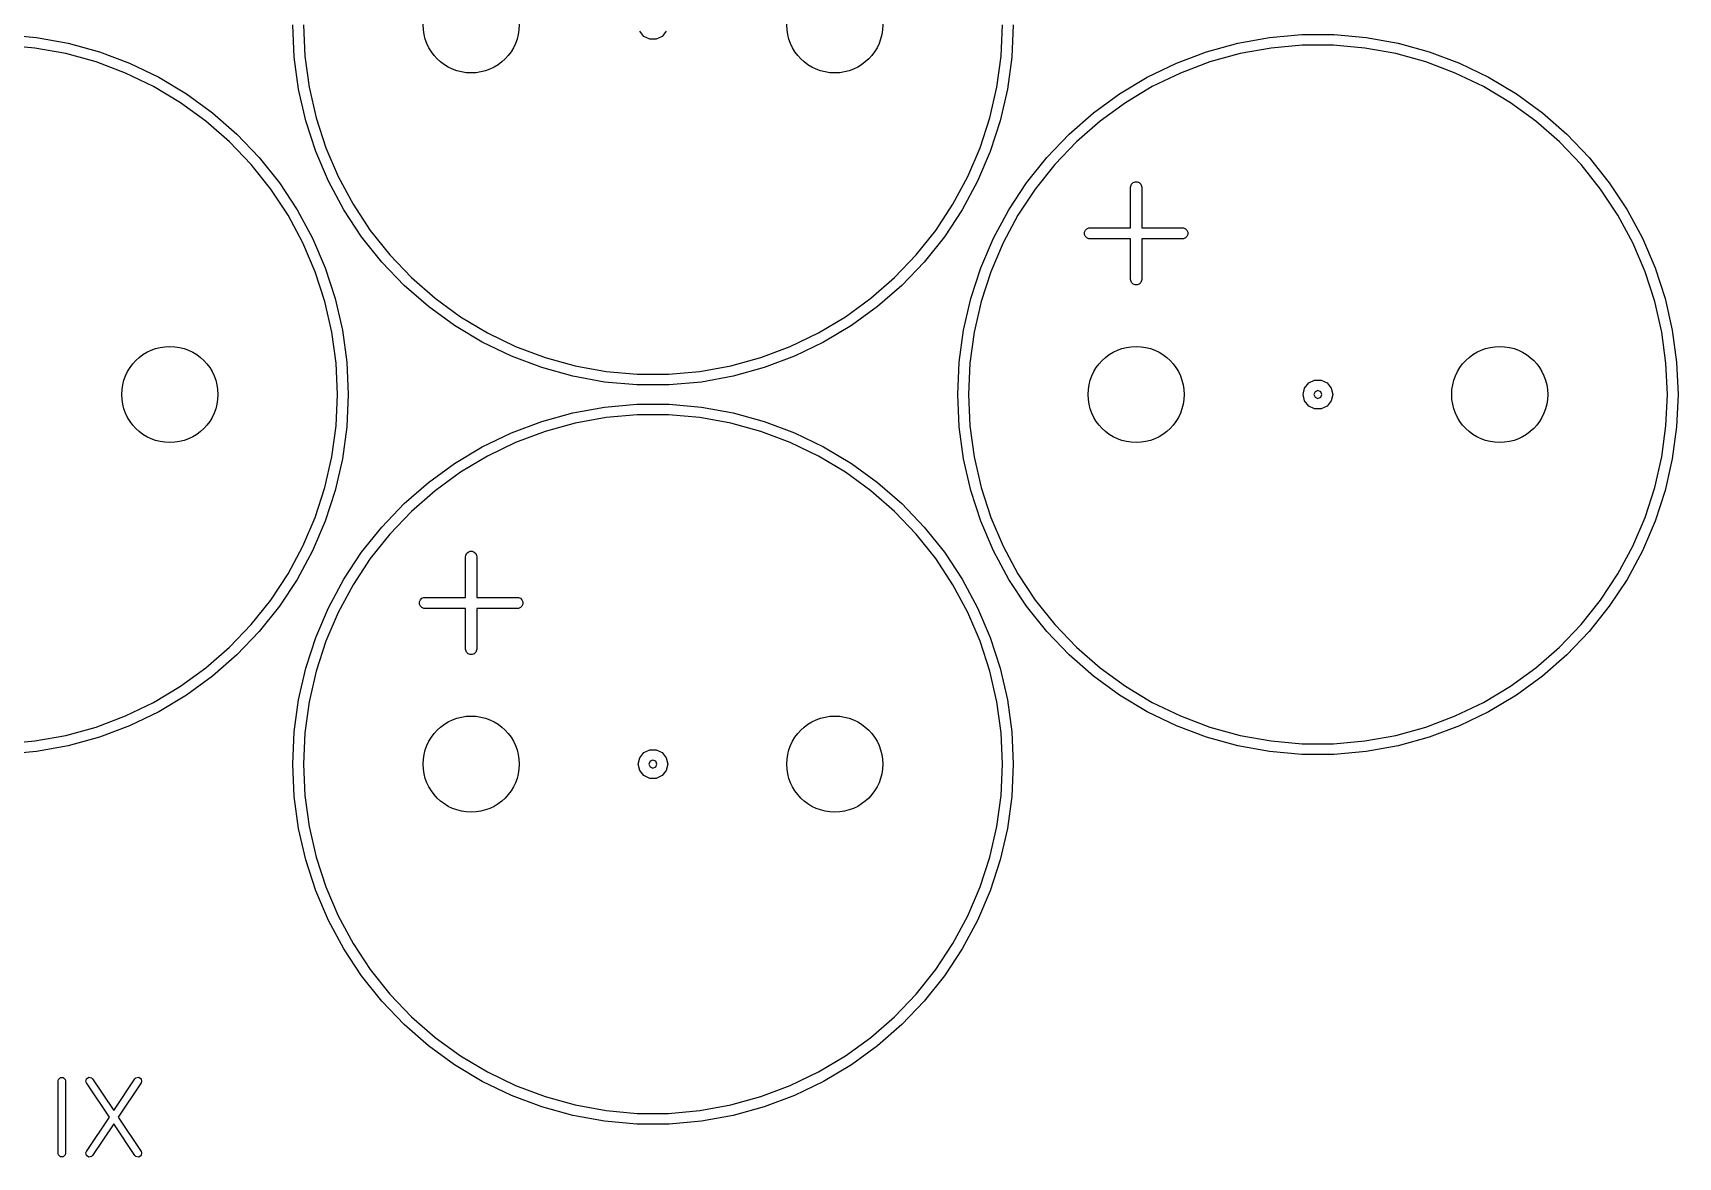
# Model space of a CAD drawing. Extents: x 0.11 to 3.93, y 0.1 to 4.17.
# Drawn here: x 3.033 to 3.924, y 2.964 to 3.572 of the extents above; entities that cross this region are included whole.
import ezdxf

# ---------------------------------------------------------------- set-up
doc = ezdxf.new("R2010")
doc.units = 0
doc.header["$MEASUREMENT"] = 0
doc.layers.add('BLACK', color=7, linetype='CONTINUOUS')

msp = doc.modelspace()

# ---------------------------------------------------------------- linework, layer by layer
at = {"layer": 'BLACK', "linetype": 'CONTINUOUS'}
for p, q in [((3.17492, 3.5589), (3.17413, 3.57638)), ((3.17994, 3.57638), (3.1807, 3.55942)), ((3.36415, 3.57012), (3.36193, 3.57291)), ((3.37634, 3.57291), (3.37412, 3.57012)), ((3.55756, 3.55942), (3.55832, 3.57638)), ((3.56413, 3.57638), (3.56335, 3.5589)), ((3.03453, 3.56386), (3.01762, 3.56538)), ((3.01788, 3.57118), (3.03531, 3.56961)), ((3.05123, 3.56083), (3.03453, 3.56386)), ((3.03531, 3.56961), (3.05253, 3.56649)), ((3.05253, 3.56649), (3.06939, 3.56183)), ((3.36735, 3.56858), (3.36415, 3.57012)), ((3.37091, 3.56858), (3.36735, 3.56858)), ((3.37412, 3.57012), (3.37091, 3.56858)), ((3.66888, 3.56183), (3.68574, 3.56649)), ((3.68574, 3.56649), (3.70296, 3.56961)), ((3.70374, 3.56386), (3.68703, 3.56083)), ((3.70296, 3.56961), (3.72039, 3.57118)), ((3.72065, 3.56538), (3.70374, 3.56386)), ((3.72039, 3.57118), (3.73788, 3.57118)), ((3.73762, 3.56538), (3.72065, 3.56538)), ((3.75453, 3.56386), (3.73762, 3.56538)), ((3.73788, 3.57118), (3.75531, 3.56961)), ((3.77123, 3.56083), (3.75453, 3.56386)), ((3.75531, 3.56961), (3.77253, 3.56649)), ((3.77253, 3.56649), (3.78939, 3.56183)), ((3.0676, 3.55631), (3.05123, 3.56083)), ((3.08349, 3.55034), (3.0676, 3.55631)), ((3.06939, 3.56183), (3.08577, 3.55569)), ((3.08577, 3.55569), (3.10154, 3.54809)), ((3.17727, 3.54156), (3.17492, 3.5589)), ((3.1807, 3.55942), (3.18298, 3.5426)), ((3.55528, 3.5426), (3.55756, 3.55942)), ((3.56335, 3.5589), (3.561, 3.54156)), ((3.63673, 3.54809), (3.65249, 3.55569)), ((3.65249, 3.55569), (3.66888, 3.56183)), ((3.67067, 3.55631), (3.65478, 3.55034)), ((3.68703, 3.56083), (3.67067, 3.55631)), ((3.7876, 3.55631), (3.77123, 3.56083)), ((3.80349, 3.55034), (3.7876, 3.55631)), ((3.78939, 3.56183), (3.80577, 3.55569)), ((3.80577, 3.55569), (3.82154, 3.54809)), ((3.09879, 3.54298), (3.08349, 3.55034)), ((3.10154, 3.54809), (3.11656, 3.53912)), ((3.62171, 3.53912), (3.63673, 3.54809)), ((3.65478, 3.55034), (3.63948, 3.54298)), ((3.81879, 3.54298), (3.80349, 3.55034)), ((3.82154, 3.54809), (3.83656, 3.53912)), ((3.11336, 3.53427), (3.09879, 3.54298)), ((3.11656, 3.53912), (3.13071, 3.52884)), ((3.18116, 3.5245), (3.17727, 3.54156)), ((3.18298, 3.5426), (3.18676, 3.52605)), ((3.55151, 3.52605), (3.55528, 3.5426)), ((3.561, 3.54156), (3.55711, 3.5245)), ((3.60755, 3.52884), (3.62171, 3.53912)), ((3.63948, 3.54298), (3.62491, 3.53427)), ((3.83336, 3.53427), (3.81879, 3.54298)), ((3.83656, 3.53912), (3.85071, 3.52884)), ((3.12709, 3.52429), (3.11336, 3.53427)), ((3.13071, 3.52884), (3.14389, 3.51732)), ((3.59438, 3.51732), (3.60755, 3.52884)), ((3.62491, 3.53427), (3.61118, 3.52429)), ((3.84709, 3.52429), (3.83336, 3.53427)), ((3.85071, 3.52884), (3.86389, 3.51732)), ((3.13988, 3.51312), (3.12709, 3.52429)), ((3.18657, 3.50786), (3.18116, 3.5245)), ((3.18676, 3.52605), (3.19201, 3.5099)), ((3.54626, 3.5099), (3.55151, 3.52605)), ((3.55711, 3.5245), (3.5517, 3.50786)), ((3.61118, 3.52429), (3.59839, 3.51312)), ((3.85988, 3.51312), (3.84709, 3.52429)), ((3.15161, 3.50085), (3.13988, 3.51312)), ((3.14389, 3.51732), (3.15598, 3.50468)), ((3.19201, 3.5099), (3.19868, 3.49429)), ((3.53959, 3.49429), (3.54626, 3.5099)), ((3.58228, 3.50468), (3.59438, 3.51732)), ((3.59839, 3.51312), (3.58666, 3.50085)), ((3.87161, 3.50085), (3.85988, 3.51312)), ((3.86389, 3.51732), (3.87598, 3.50468)), ((3.16219, 3.48758), (3.15161, 3.50085)), ((3.15598, 3.50468), (3.16689, 3.491)), ((3.19344, 3.49177), (3.18657, 3.50786)), ((3.5517, 3.50786), (3.54482, 3.49177)), ((3.57138, 3.491), (3.58228, 3.50468)), ((3.58666, 3.50085), (3.57608, 3.48758)), ((3.88219, 3.48758), (3.87161, 3.50085)), ((3.87598, 3.50468), (3.88689, 3.491)), ((3.20174, 3.47636), (3.19344, 3.49177)), ((3.19868, 3.49429), (3.20672, 3.47934)), ((3.53154, 3.47934), (3.53959, 3.49429)), ((3.54482, 3.49177), (3.53653, 3.47636)), ((3.17154, 3.47341), (3.16219, 3.48758)), ((3.16689, 3.491), (3.17653, 3.47639)), ((3.56174, 3.47639), (3.57138, 3.491)), ((3.57608, 3.48758), (3.56672, 3.47341)), ((3.62771, 3.48858), (3.62777, 3.48917)), ((3.62771, 3.46658), (3.62771, 3.48858)), ((3.62777, 3.48917), (3.62821, 3.49025)), ((3.62821, 3.49025), (3.62904, 3.49108)), ((3.62904, 3.49108), (3.63012, 3.49153)), ((3.63012, 3.49153), (3.63129, 3.49153)), ((3.63129, 3.49153), (3.63238, 3.49108)), ((3.63238, 3.49108), (3.6332, 3.49025)), ((3.6332, 3.49025), (3.63365, 3.48917)), ((3.63365, 3.48917), (3.63371, 3.48858)), ((3.63371, 3.48858), (3.63371, 3.46658)), ((3.89154, 3.47341), (3.88219, 3.48758)), ((3.88689, 3.491), (3.89653, 3.47639)), ((3.17653, 3.47639), (3.18482, 3.46099)), ((3.21138, 3.46176), (3.20174, 3.47636)), ((3.20672, 3.47934), (3.21608, 3.46517)), ((3.52219, 3.46517), (3.53154, 3.47934)), ((3.53653, 3.47636), (3.52689, 3.46176)), ((3.55344, 3.46099), (3.56174, 3.47639)), ((3.89653, 3.47639), (3.90482, 3.46099)), ((3.17959, 3.45846), (3.17154, 3.47341)), ((3.21608, 3.46517), (3.22666, 3.4519)), ((3.51161, 3.4519), (3.52219, 3.46517)), ((3.56672, 3.47341), (3.55868, 3.45846)), ((3.60277, 3.46417), (3.60321, 3.46525)), ((3.60321, 3.46525), (3.60404, 3.46608)), ((3.60404, 3.46608), (3.60512, 3.46653)), ((3.60512, 3.46653), (3.60571, 3.46658)), ((3.60571, 3.46658), (3.62771, 3.46658)), ((3.63371, 3.46658), (3.65571, 3.46658)), ((3.65571, 3.46658), (3.65629, 3.46653)), ((3.65629, 3.46653), (3.65738, 3.46608)), ((3.65738, 3.46608), (3.6582, 3.46525)), ((3.6582, 3.46525), (3.65865, 3.46417)), ((3.89959, 3.45846), (3.89154, 3.47341)), ((3.18626, 3.44285), (3.17959, 3.45846)), ((3.18482, 3.46099), (3.1917, 3.4449)), ((3.22228, 3.44808), (3.21138, 3.46176)), ((3.52689, 3.46176), (3.51598, 3.44808)), ((3.54657, 3.4449), (3.55344, 3.46099)), ((3.55868, 3.45846), (3.55201, 3.44285)), ((3.60277, 3.463), (3.60277, 3.46417)), ((3.60321, 3.46192), (3.60277, 3.463)), ((3.60404, 3.46109), (3.60321, 3.46192)), ((3.60512, 3.46064), (3.60404, 3.46109)), ((3.60571, 3.46058), (3.60512, 3.46064)), ((3.62771, 3.46058), (3.60571, 3.46058)), ((3.62771, 3.43858), (3.62771, 3.46058)), ((3.65571, 3.46058), (3.63371, 3.46058)), ((3.63371, 3.46058), (3.63371, 3.43858)), ((3.65629, 3.46064), (3.65571, 3.46058)), ((3.65738, 3.46109), (3.65629, 3.46064)), ((3.6582, 3.46192), (3.65738, 3.46109)), ((3.65865, 3.463), (3.6582, 3.46192)), ((3.65865, 3.46417), (3.65865, 3.463)), ((3.90626, 3.44285), (3.89959, 3.45846)), ((3.90482, 3.46099), (3.9117, 3.4449)), ((3.23438, 3.43543), (3.22228, 3.44808)), ((3.22666, 3.4519), (3.23839, 3.43963)), ((3.49988, 3.43963), (3.51161, 3.4519)), ((3.51598, 3.44808), (3.50389, 3.43543)), ((3.19151, 3.42671), (3.18626, 3.44285)), ((3.1917, 3.4449), (3.19711, 3.42826)), ((3.23839, 3.43963), (3.25118, 3.42846)), ((3.48709, 3.42846), (3.49988, 3.43963)), ((3.54116, 3.42826), (3.54657, 3.4449)), ((3.55201, 3.44285), (3.54676, 3.42671)), ((3.62777, 3.438), (3.62771, 3.43858)), ((3.63371, 3.43858), (3.63365, 3.438)), ((3.91151, 3.42671), (3.90626, 3.44285)), ((3.9117, 3.4449), (3.91711, 3.42826)), ((3.24755, 3.42392), (3.23438, 3.43543)), ((3.50389, 3.43543), (3.49071, 3.42392)), ((3.62821, 3.43692), (3.62777, 3.438)), ((3.62904, 3.43609), (3.62821, 3.43692)), ((3.63012, 3.43564), (3.62904, 3.43609)), ((3.63129, 3.43564), (3.63012, 3.43564)), ((3.63238, 3.43609), (3.63129, 3.43564)), ((3.6332, 3.43692), (3.63238, 3.43609)), ((3.63365, 3.438), (3.6332, 3.43692)), ((3.19528, 3.41016), (3.19151, 3.42671)), ((3.19711, 3.42826), (3.201, 3.4112)), ((3.26171, 3.41364), (3.24755, 3.42392)), ((3.25118, 3.42846), (3.26491, 3.41848)), ((3.47336, 3.41848), (3.48709, 3.42846)), ((3.49071, 3.42392), (3.47656, 3.41364)), ((3.53727, 3.4112), (3.54116, 3.42826)), ((3.54676, 3.42671), (3.54298, 3.41016)), ((3.91528, 3.41016), (3.91151, 3.42671)), ((3.91711, 3.42826), (3.921, 3.4112)), ((3.27673, 3.40466), (3.26171, 3.41364)), ((3.26491, 3.41848), (3.27948, 3.40978)), ((3.45879, 3.40978), (3.47336, 3.41848)), ((3.47656, 3.41364), (3.46154, 3.40466)), ((3.19756, 3.39334), (3.19528, 3.41016)), ((3.201, 3.4112), (3.20335, 3.39386)), ((3.29249, 3.39707), (3.27673, 3.40466)), ((3.27948, 3.40978), (3.29478, 3.40241)), ((3.44349, 3.40241), (3.45879, 3.40978)), ((3.46154, 3.40466), (3.44577, 3.39707)), ((3.53492, 3.39386), (3.53727, 3.4112)), ((3.54298, 3.41016), (3.5407, 3.39334)), ((3.91756, 3.39334), (3.91528, 3.41016)), ((3.921, 3.4112), (3.92335, 3.39386)), ((3.20335, 3.39386), (3.20413, 3.37638)), ((3.30888, 3.39092), (3.29249, 3.39707)), ((3.29478, 3.40241), (3.31067, 3.39645)), ((3.31067, 3.39645), (3.32703, 3.39193)), ((3.41123, 3.39193), (3.4276, 3.39645)), ((3.4276, 3.39645), (3.44349, 3.40241)), ((3.44577, 3.39707), (3.42939, 3.39092)), ((3.53413, 3.37638), (3.53492, 3.39386)), ((3.92335, 3.39386), (3.92413, 3.37638)), ((3.19832, 3.37638), (3.19756, 3.39334)), ((3.32574, 3.38627), (3.30888, 3.39092)), ((3.34296, 3.38314), (3.32574, 3.38627)), ((3.32703, 3.39193), (3.34374, 3.3889)), ((3.34374, 3.3889), (3.36065, 3.38738)), ((3.36065, 3.38738), (3.37762, 3.38738)), ((3.37762, 3.38738), (3.39453, 3.3889)), ((3.39453, 3.3889), (3.41123, 3.39193)), ((3.41253, 3.38627), (3.39531, 3.38314)), ((3.42939, 3.39092), (3.41253, 3.38627)), ((3.5407, 3.39334), (3.53994, 3.37638)), ((3.91832, 3.37638), (3.91756, 3.39334)), ((3.19756, 3.35942), (3.19832, 3.37638)), ((3.20413, 3.37638), (3.20335, 3.3589)), ((3.36039, 3.38157), (3.34296, 3.38314)), ((3.37788, 3.38157), (3.36039, 3.38157)), ((3.39531, 3.38314), (3.37788, 3.38157)), ((3.53492, 3.3589), (3.53413, 3.37638)), ((3.53994, 3.37638), (3.5407, 3.35942)), ((3.72113, 3.37638), (3.72193, 3.37985)), ((3.72193, 3.37291), (3.72113, 3.37638)), ((3.72193, 3.37985), (3.72415, 3.38263)), ((3.72415, 3.38263), (3.72735, 3.38418)), ((3.7276, 3.37791), (3.72697, 3.37638)), ((3.72697, 3.37638), (3.7276, 3.37485)), ((3.72735, 3.38418), (3.73091, 3.38418)), ((3.72913, 3.37854), (3.7276, 3.37791)), ((3.73066, 3.37791), (3.72913, 3.37854)), ((3.7313, 3.37638), (3.73066, 3.37791)), ((3.73066, 3.37485), (3.7313, 3.37638)), ((3.73091, 3.38418), (3.73412, 3.38263)), ((3.73412, 3.38263), (3.73634, 3.37985)), ((3.73634, 3.37985), (3.73713, 3.37638)), ((3.73713, 3.37638), (3.73634, 3.37291)), ((3.91756, 3.35942), (3.91832, 3.37638)), ((3.92413, 3.37638), (3.92335, 3.3589)), ((3.32574, 3.36649), (3.34296, 3.36961)), ((3.34296, 3.36961), (3.36039, 3.37118)), ((3.36039, 3.37118), (3.37788, 3.37118)), ((3.37788, 3.37118), (3.39531, 3.36961)), ((3.39531, 3.36961), (3.41253, 3.36649)), ((3.72415, 3.37012), (3.72193, 3.37291)), ((3.72735, 3.36858), (3.72415, 3.37012)), ((3.73091, 3.36858), (3.72735, 3.36858)), ((3.7276, 3.37485), (3.72913, 3.37421)), ((3.72913, 3.37421), (3.73066, 3.37485)), ((3.73412, 3.37012), (3.73091, 3.36858)), ((3.73634, 3.37291), (3.73412, 3.37012)), ((3.19528, 3.3426), (3.19756, 3.35942)), ((3.20335, 3.3589), (3.201, 3.34156)), ((3.29249, 3.35569), (3.30888, 3.36183)), ((3.30888, 3.36183), (3.32574, 3.36649)), ((3.32703, 3.36083), (3.31067, 3.35631)), ((3.34374, 3.36386), (3.32703, 3.36083)), ((3.36065, 3.36538), (3.34374, 3.36386)), ((3.37762, 3.36538), (3.36065, 3.36538)), ((3.39453, 3.36386), (3.37762, 3.36538)), ((3.41123, 3.36083), (3.39453, 3.36386)), ((3.4276, 3.35631), (3.41123, 3.36083)), ((3.41253, 3.36649), (3.42939, 3.36183)), ((3.42939, 3.36183), (3.44577, 3.35569)), ((3.53727, 3.34156), (3.53492, 3.3589)), ((3.5407, 3.35942), (3.54298, 3.3426)), ((3.91528, 3.3426), (3.91756, 3.35942)), ((3.92335, 3.3589), (3.921, 3.34156)), ((3.27673, 3.34809), (3.29249, 3.35569)), ((3.29478, 3.35034), (3.27948, 3.34298)), ((3.31067, 3.35631), (3.29478, 3.35034)), ((3.44349, 3.35034), (3.4276, 3.35631)), ((3.45879, 3.34298), (3.44349, 3.35034)), ((3.44577, 3.35569), (3.46154, 3.34809)), ((3.19151, 3.32605), (3.19528, 3.3426)), ((3.201, 3.34156), (3.19711, 3.3245)), ((3.26171, 3.33912), (3.27673, 3.34809)), ((3.27948, 3.34298), (3.26491, 3.33427)), ((3.47336, 3.33427), (3.45879, 3.34298)), ((3.46154, 3.34809), (3.47656, 3.33912)), ((3.54116, 3.3245), (3.53727, 3.34156)), ((3.54298, 3.3426), (3.54676, 3.32605)), ((3.91151, 3.32605), (3.91528, 3.3426)), ((3.921, 3.34156), (3.91711, 3.3245)), ((3.24755, 3.32884), (3.26171, 3.33912)), ((3.26491, 3.33427), (3.25118, 3.32429)), ((3.48709, 3.32429), (3.47336, 3.33427)), ((3.47656, 3.33912), (3.49071, 3.32884)), ((3.18626, 3.3099), (3.19151, 3.32605)), ((3.19711, 3.3245), (3.1917, 3.30786)), ((3.23438, 3.31732), (3.24755, 3.32884)), ((3.25118, 3.32429), (3.23839, 3.31312)), ((3.49988, 3.31312), (3.48709, 3.32429)), ((3.49071, 3.32884), (3.50389, 3.31732)), ((3.54657, 3.30786), (3.54116, 3.3245)), ((3.54676, 3.32605), (3.55201, 3.3099)), ((3.90626, 3.3099), (3.91151, 3.32605)), ((3.91711, 3.3245), (3.9117, 3.30786)), ((3.22228, 3.30468), (3.23438, 3.31732)), ((3.50389, 3.31732), (3.51598, 3.30468)), ((3.17959, 3.29429), (3.18626, 3.3099)), ((3.1917, 3.30786), (3.18482, 3.29177)), ((3.21138, 3.291), (3.22228, 3.30468)), ((3.23839, 3.31312), (3.22666, 3.30085)), ((3.51161, 3.30085), (3.49988, 3.31312)), ((3.51598, 3.30468), (3.52689, 3.291)), ((3.55344, 3.29177), (3.54657, 3.30786)), ((3.55201, 3.3099), (3.55868, 3.29429)), ((3.89959, 3.29429), (3.90626, 3.3099)), ((3.9117, 3.30786), (3.90482, 3.29177)), ((3.22666, 3.30085), (3.21608, 3.28758)), ((3.52219, 3.28758), (3.51161, 3.30085)), ((3.17154, 3.27934), (3.17959, 3.29429)), ((3.18482, 3.29177), (3.17653, 3.27636)), ((3.20174, 3.27639), (3.21138, 3.291)), ((3.21608, 3.28758), (3.20672, 3.27341)), ((3.26771, 3.28858), (3.26777, 3.28917)), ((3.26771, 3.26658), (3.26771, 3.28858)), ((3.26777, 3.28917), (3.26821, 3.29025)), ((3.26821, 3.29025), (3.26904, 3.29108)), ((3.26904, 3.29108), (3.27012, 3.29153)), ((3.27012, 3.29153), (3.27129, 3.29153)), ((3.27129, 3.29153), (3.27238, 3.29108)), ((3.27238, 3.29108), (3.2732, 3.29025)), ((3.2732, 3.29025), (3.27365, 3.28917)), ((3.27365, 3.28917), (3.27371, 3.28858)), ((3.27371, 3.28858), (3.27371, 3.26658)), ((3.53154, 3.27341), (3.52219, 3.28758)), ((3.52689, 3.291), (3.53653, 3.27639)), ((3.56174, 3.27636), (3.55344, 3.29177)), ((3.55868, 3.29429), (3.56672, 3.27934)), ((3.89154, 3.27934), (3.89959, 3.29429)), ((3.90482, 3.29177), (3.89653, 3.27636)), ((3.16219, 3.26517), (3.17154, 3.27934)), ((3.56672, 3.27934), (3.57608, 3.26517)), ((3.88219, 3.26517), (3.89154, 3.27934)), ((3.17653, 3.27636), (3.16689, 3.26176)), ((3.19344, 3.26099), (3.20174, 3.27639)), ((3.20672, 3.27341), (3.19868, 3.25846)), ((3.53959, 3.25846), (3.53154, 3.27341)), ((3.53653, 3.27639), (3.54482, 3.26099)), ((3.57138, 3.26176), (3.56174, 3.27636)), ((3.89653, 3.27636), (3.88689, 3.26176)), ((3.15161, 3.2519), (3.16219, 3.26517)), ((3.16689, 3.26176), (3.15598, 3.24808)), ((3.18657, 3.2449), (3.19344, 3.26099)), ((3.24277, 3.26417), (3.24321, 3.26525)), ((3.24277, 3.263), (3.24277, 3.26417)), ((3.24321, 3.26192), (3.24277, 3.263)), ((3.24321, 3.26525), (3.24404, 3.26608)), ((3.24404, 3.26109), (3.24321, 3.26192)), ((3.24404, 3.26608), (3.24512, 3.26653)), ((3.24512, 3.26064), (3.24404, 3.26109)), ((3.24512, 3.26653), (3.24571, 3.26658)), ((3.24571, 3.26058), (3.24512, 3.26064)), ((3.24571, 3.26658), (3.26771, 3.26658)), ((3.26771, 3.26058), (3.24571, 3.26058)), ((3.26771, 3.23858), (3.26771, 3.26058)), ((3.27371, 3.26658), (3.29571, 3.26658)), ((3.29571, 3.26058), (3.27371, 3.26058)), ((3.27371, 3.26058), (3.27371, 3.23858)), ((3.29571, 3.26658), (3.29629, 3.26653)), ((3.29629, 3.26064), (3.29571, 3.26058)), ((3.29629, 3.26653), (3.29738, 3.26608)), ((3.29738, 3.26109), (3.29629, 3.26064)), ((3.29738, 3.26608), (3.2982, 3.26525)), ((3.2982, 3.26192), (3.29738, 3.26109)), ((3.2982, 3.26525), (3.29865, 3.26417)), ((3.29865, 3.263), (3.2982, 3.26192)), ((3.29865, 3.26417), (3.29865, 3.263)), ((3.54482, 3.26099), (3.5517, 3.2449)), ((3.58228, 3.24808), (3.57138, 3.26176)), ((3.57608, 3.26517), (3.58666, 3.2519)), ((3.87161, 3.2519), (3.88219, 3.26517)), ((3.88689, 3.26176), (3.87598, 3.24808)), ((3.13988, 3.23963), (3.15161, 3.2519)), ((3.19868, 3.25846), (3.19201, 3.24285)), ((3.54626, 3.24285), (3.53959, 3.25846)), ((3.58666, 3.2519), (3.59839, 3.23963)), ((3.85988, 3.23963), (3.87161, 3.2519)), ((3.15598, 3.24808), (3.14389, 3.23543)), ((3.18116, 3.22826), (3.18657, 3.2449)), ((3.19201, 3.24285), (3.18676, 3.22671)), ((3.55151, 3.22671), (3.54626, 3.24285)), ((3.5517, 3.2449), (3.55711, 3.22826)), ((3.59438, 3.23543), (3.58228, 3.24808)), ((3.87598, 3.24808), (3.86389, 3.23543)), ((3.12709, 3.22846), (3.13988, 3.23963)), ((3.14389, 3.23543), (3.13071, 3.22392)), ((3.26777, 3.238), (3.26771, 3.23858)), ((3.26821, 3.23692), (3.26777, 3.238)), ((3.26904, 3.23609), (3.26821, 3.23692)), ((3.27012, 3.23564), (3.26904, 3.23609)), ((3.27129, 3.23564), (3.27012, 3.23564)), ((3.27238, 3.23609), (3.27129, 3.23564)), ((3.2732, 3.23692), (3.27238, 3.23609)), ((3.27365, 3.238), (3.2732, 3.23692)), ((3.27371, 3.23858), (3.27365, 3.238)), ((3.60755, 3.22392), (3.59438, 3.23543)), ((3.59839, 3.23963), (3.61118, 3.22846)), ((3.84709, 3.22846), (3.85988, 3.23963)), ((3.86389, 3.23543), (3.85071, 3.22392)), ((3.11336, 3.21848), (3.12709, 3.22846)), ((3.17727, 3.2112), (3.18116, 3.22826)), ((3.18676, 3.22671), (3.18298, 3.21016)), ((3.55528, 3.21016), (3.55151, 3.22671)), ((3.55711, 3.22826), (3.561, 3.2112)), ((3.61118, 3.22846), (3.62491, 3.21848)), ((3.83336, 3.21848), (3.84709, 3.22846)), ((3.09879, 3.20978), (3.11336, 3.21848)), ((3.13071, 3.22392), (3.11656, 3.21364)), ((3.62171, 3.21364), (3.60755, 3.22392)), ((3.62491, 3.21848), (3.63948, 3.20978)), ((3.81879, 3.20978), (3.83336, 3.21848)), ((3.85071, 3.22392), (3.83656, 3.21364)), ((3.08349, 3.20241), (3.09879, 3.20978)), ((3.11656, 3.21364), (3.10154, 3.20466)), ((3.17492, 3.19386), (3.17727, 3.2112)), ((3.18298, 3.21016), (3.1807, 3.19334)), ((3.55756, 3.19334), (3.55528, 3.21016)), ((3.561, 3.2112), (3.56335, 3.19386)), ((3.63673, 3.20466), (3.62171, 3.21364)), ((3.63948, 3.20978), (3.65478, 3.20241)), ((3.80349, 3.20241), (3.81879, 3.20978)), ((3.83656, 3.21364), (3.82154, 3.20466)), ((3.0676, 3.19645), (3.08349, 3.20241)), ((3.10154, 3.20466), (3.08577, 3.19707)), ((3.65249, 3.19707), (3.63673, 3.20466)), ((3.65478, 3.20241), (3.67067, 3.19645)), ((3.7876, 3.19645), (3.80349, 3.20241)), ((3.82154, 3.20466), (3.80577, 3.19707)), ((3.01762, 3.18738), (3.03453, 3.1889)), ((3.03453, 3.1889), (3.05123, 3.19193)), ((3.05123, 3.19193), (3.0676, 3.19645)), ((3.06939, 3.19092), (3.05253, 3.18627)), ((3.08577, 3.19707), (3.06939, 3.19092)), ((3.17413, 3.17638), (3.17492, 3.19386)), ((3.1807, 3.19334), (3.17994, 3.17638)), ((3.55832, 3.17638), (3.55756, 3.19334)), ((3.56335, 3.19386), (3.56413, 3.17638)), ((3.66888, 3.19092), (3.65249, 3.19707)), ((3.68574, 3.18627), (3.66888, 3.19092)), ((3.67067, 3.19645), (3.68703, 3.19193)), ((3.68703, 3.19193), (3.70374, 3.1889)), ((3.70374, 3.1889), (3.72065, 3.18738)), ((3.73762, 3.18738), (3.75453, 3.1889)), ((3.75453, 3.1889), (3.77123, 3.19193)), ((3.77123, 3.19193), (3.7876, 3.19645)), ((3.78939, 3.19092), (3.77253, 3.18627)), ((3.80577, 3.19707), (3.78939, 3.19092)), ((3.03531, 3.18314), (3.01788, 3.18157)), ((3.05253, 3.18627), (3.03531, 3.18314)), ((3.36193, 3.17985), (3.36415, 3.18263)), ((3.36415, 3.18263), (3.36735, 3.18418)), ((3.36735, 3.18418), (3.37091, 3.18418)), ((3.37091, 3.18418), (3.37412, 3.18263)), ((3.37412, 3.18263), (3.37634, 3.17985)), ((3.70296, 3.18314), (3.68574, 3.18627)), ((3.72039, 3.18157), (3.70296, 3.18314)), ((3.73788, 3.18157), (3.72039, 3.18157)), ((3.72065, 3.18738), (3.73762, 3.18738)), ((3.75531, 3.18314), (3.73788, 3.18157)), ((3.77253, 3.18627), (3.75531, 3.18314)), ((3.17492, 3.1589), (3.17413, 3.17638)), ((3.17994, 3.17638), (3.1807, 3.15942)), ((3.36113, 3.17638), (3.36193, 3.17985)), ((3.36193, 3.17291), (3.36113, 3.17638)), ((3.36415, 3.17012), (3.36193, 3.17291)), ((3.3676, 3.17791), (3.36697, 3.17638)), ((3.36697, 3.17638), (3.3676, 3.17485)), ((3.36913, 3.17854), (3.3676, 3.17791)), ((3.3676, 3.17485), (3.36913, 3.17421)), ((3.37066, 3.17791), (3.36913, 3.17854)), ((3.36913, 3.17421), (3.37066, 3.17485)), ((3.3713, 3.17638), (3.37066, 3.17791)), ((3.37066, 3.17485), (3.3713, 3.17638)), ((3.37634, 3.17291), (3.37412, 3.17012)), ((3.37634, 3.17985), (3.37713, 3.17638)), ((3.37713, 3.17638), (3.37634, 3.17291)), ((3.55756, 3.15942), (3.55832, 3.17638)), ((3.56413, 3.17638), (3.56335, 3.1589)), ((3.36735, 3.16858), (3.36415, 3.17012)), ((3.37091, 3.16858), (3.36735, 3.16858)), ((3.37412, 3.17012), (3.37091, 3.16858)), ((3.17727, 3.14156), (3.17492, 3.1589)), ((3.1807, 3.15942), (3.18298, 3.1426)), ((3.55528, 3.1426), (3.55756, 3.15942)), ((3.56335, 3.1589), (3.561, 3.14156)), ((3.18116, 3.1245), (3.17727, 3.14156)), ((3.18298, 3.1426), (3.18676, 3.12605)), ((3.55151, 3.12605), (3.55528, 3.1426)), ((3.561, 3.14156), (3.55711, 3.1245)), ((3.18657, 3.10786), (3.18116, 3.1245)), ((3.18676, 3.12605), (3.19201, 3.1099)), ((3.54626, 3.1099), (3.55151, 3.12605)), ((3.55711, 3.1245), (3.5517, 3.10786)), ((3.19201, 3.1099), (3.19868, 3.09429)), ((3.53959, 3.09429), (3.54626, 3.1099)), ((3.19344, 3.09177), (3.18657, 3.10786)), ((3.5517, 3.10786), (3.54482, 3.09177)), ((3.20174, 3.07636), (3.19344, 3.09177)), ((3.19868, 3.09429), (3.20672, 3.07934)), ((3.53154, 3.07934), (3.53959, 3.09429)), ((3.54482, 3.09177), (3.53653, 3.07636)), ((3.21138, 3.06176), (3.20174, 3.07636)), ((3.20672, 3.07934), (3.21608, 3.06517)), ((3.52219, 3.06517), (3.53154, 3.07934)), ((3.53653, 3.07636), (3.52689, 3.06176)), ((3.21608, 3.06517), (3.22666, 3.0519)), ((3.51161, 3.0519), (3.52219, 3.06517)), ((3.22228, 3.04808), (3.21138, 3.06176)), ((3.52689, 3.06176), (3.51598, 3.04808)), ((3.23438, 3.03543), (3.22228, 3.04808)), ((3.22666, 3.0519), (3.23839, 3.03963)), ((3.49988, 3.03963), (3.51161, 3.0519)), ((3.51598, 3.04808), (3.50389, 3.03543)), ((3.23839, 3.03963), (3.25118, 3.02846)), ((3.48709, 3.02846), (3.49988, 3.03963)), ((3.24755, 3.02392), (3.23438, 3.03543)), ((3.25118, 3.02846), (3.26491, 3.01848)), ((3.47336, 3.01848), (3.48709, 3.02846)), ((3.50389, 3.03543), (3.49071, 3.02392)), ((3.26171, 3.01364), (3.24755, 3.02392)), ((3.49071, 3.02392), (3.47656, 3.01364)), ((3.27673, 3.00466), (3.26171, 3.01364)), ((3.26491, 3.01848), (3.27948, 3.00978)), ((3.45879, 3.00978), (3.47336, 3.01848)), ((3.47656, 3.01364), (3.46154, 3.00466)), ((3.04712, 3.00502), (3.04727, 3.00578)), ((3.04712, 2.96565), (3.04712, 3.00502)), ((3.04727, 3.00578), (3.04833, 3.00684)), ((3.04833, 3.00684), (3.04984, 3.00684)), ((3.04984, 3.00684), (3.0509, 3.00578)), ((3.0509, 3.00578), (3.05105, 3.00502)), ((3.05105, 3.00502), (3.05105, 2.96565)), ((3.06215, 3.00464), (3.06245, 3.00612)), ((3.06244, 3.00393), (3.06215, 3.00464)), ((3.07484, 2.98534), (3.06244, 3.00393)), ((3.06245, 3.00612), (3.0637, 3.00695)), ((3.0637, 3.00695), (3.06518, 3.00666)), ((3.06518, 3.00666), (3.06572, 3.00611)), ((3.06572, 3.00611), (3.07721, 2.98889)), ((3.07721, 2.98889), (3.08869, 3.00611)), ((3.09197, 3.00393), (3.07957, 2.98534)), ((3.08869, 3.00611), (3.08923, 3.00666)), ((3.08923, 3.00666), (3.09071, 3.00695)), ((3.09071, 3.00695), (3.09196, 3.00612)), ((3.09196, 3.00612), (3.09226, 3.00464)), ((3.09226, 3.00464), (3.09197, 3.00393)), ((3.29249, 2.99707), (3.27673, 3.00466)), ((3.27948, 3.00978), (3.29478, 3.00241)), ((3.29478, 3.00241), (3.31067, 2.99645)), ((3.4276, 2.99645), (3.44349, 3.00241)), ((3.44349, 3.00241), (3.45879, 3.00978)), ((3.46154, 3.00466), (3.44577, 2.99707)), ((3.30888, 2.99092), (3.29249, 2.99707)), ((3.31067, 2.99645), (3.32703, 2.99193)), ((3.41123, 2.99193), (3.4276, 2.99645)), ((3.44577, 2.99707), (3.42939, 2.99092)), ((3.06244, 2.96674), (3.07484, 2.98534)), ((3.07957, 2.98534), (3.09197, 2.96674)), ((3.32574, 2.98627), (3.30888, 2.99092)), ((3.34296, 2.98314), (3.32574, 2.98627)), ((3.32703, 2.99193), (3.34374, 2.9889)), ((3.34374, 2.9889), (3.36065, 2.98738)), ((3.36065, 2.98738), (3.37762, 2.98738)), ((3.37762, 2.98738), (3.39453, 2.9889)), ((3.39453, 2.9889), (3.41123, 2.99193)), ((3.41253, 2.98627), (3.39531, 2.98314)), ((3.42939, 2.99092), (3.41253, 2.98627)), ((3.07721, 2.98179), (3.06572, 2.96456)), ((3.08869, 2.96456), (3.07721, 2.98179)), ((3.36039, 2.98157), (3.34296, 2.98314)), ((3.37788, 2.98157), (3.36039, 2.98157)), ((3.39531, 2.98314), (3.37788, 2.98157)), ((3.06215, 2.96603), (3.06244, 2.96674)), ((3.09197, 2.96674), (3.09226, 2.96603)), ((3.04727, 2.9649), (3.04712, 2.96565)), ((3.04833, 2.96383), (3.04727, 2.9649)), ((3.04984, 2.96383), (3.04833, 2.96383)), ((3.0509, 2.9649), (3.04984, 2.96383)), ((3.05105, 2.96565), (3.0509, 2.9649)), ((3.06245, 2.96456), (3.06215, 2.96603)), ((3.0637, 2.96372), (3.06245, 2.96456)), ((3.06518, 2.96402), (3.0637, 2.96372)), ((3.06572, 2.96456), (3.06518, 2.96402)), ((3.08923, 2.96402), (3.08869, 2.96456)), ((3.09071, 2.96372), (3.08923, 2.96402)), ((3.09196, 2.96456), (3.09071, 2.96372)), ((3.09226, 2.96603), (3.09196, 2.96456))]:
    msp.add_line(p, q, dxfattribs=at)
at = {"layer": 'BLACK'}
for centre in [(3.27071, 3.57638), (3.46756, 3.57638), (3.10756, 3.37638), (3.63071, 3.37638), (3.82756, 3.37638), (3.27071, 3.17638), (3.46756, 3.17638)]:
    msp.add_circle(centre, 0.026, dxfattribs=at)

doc.saveas('drawing.dxf')
